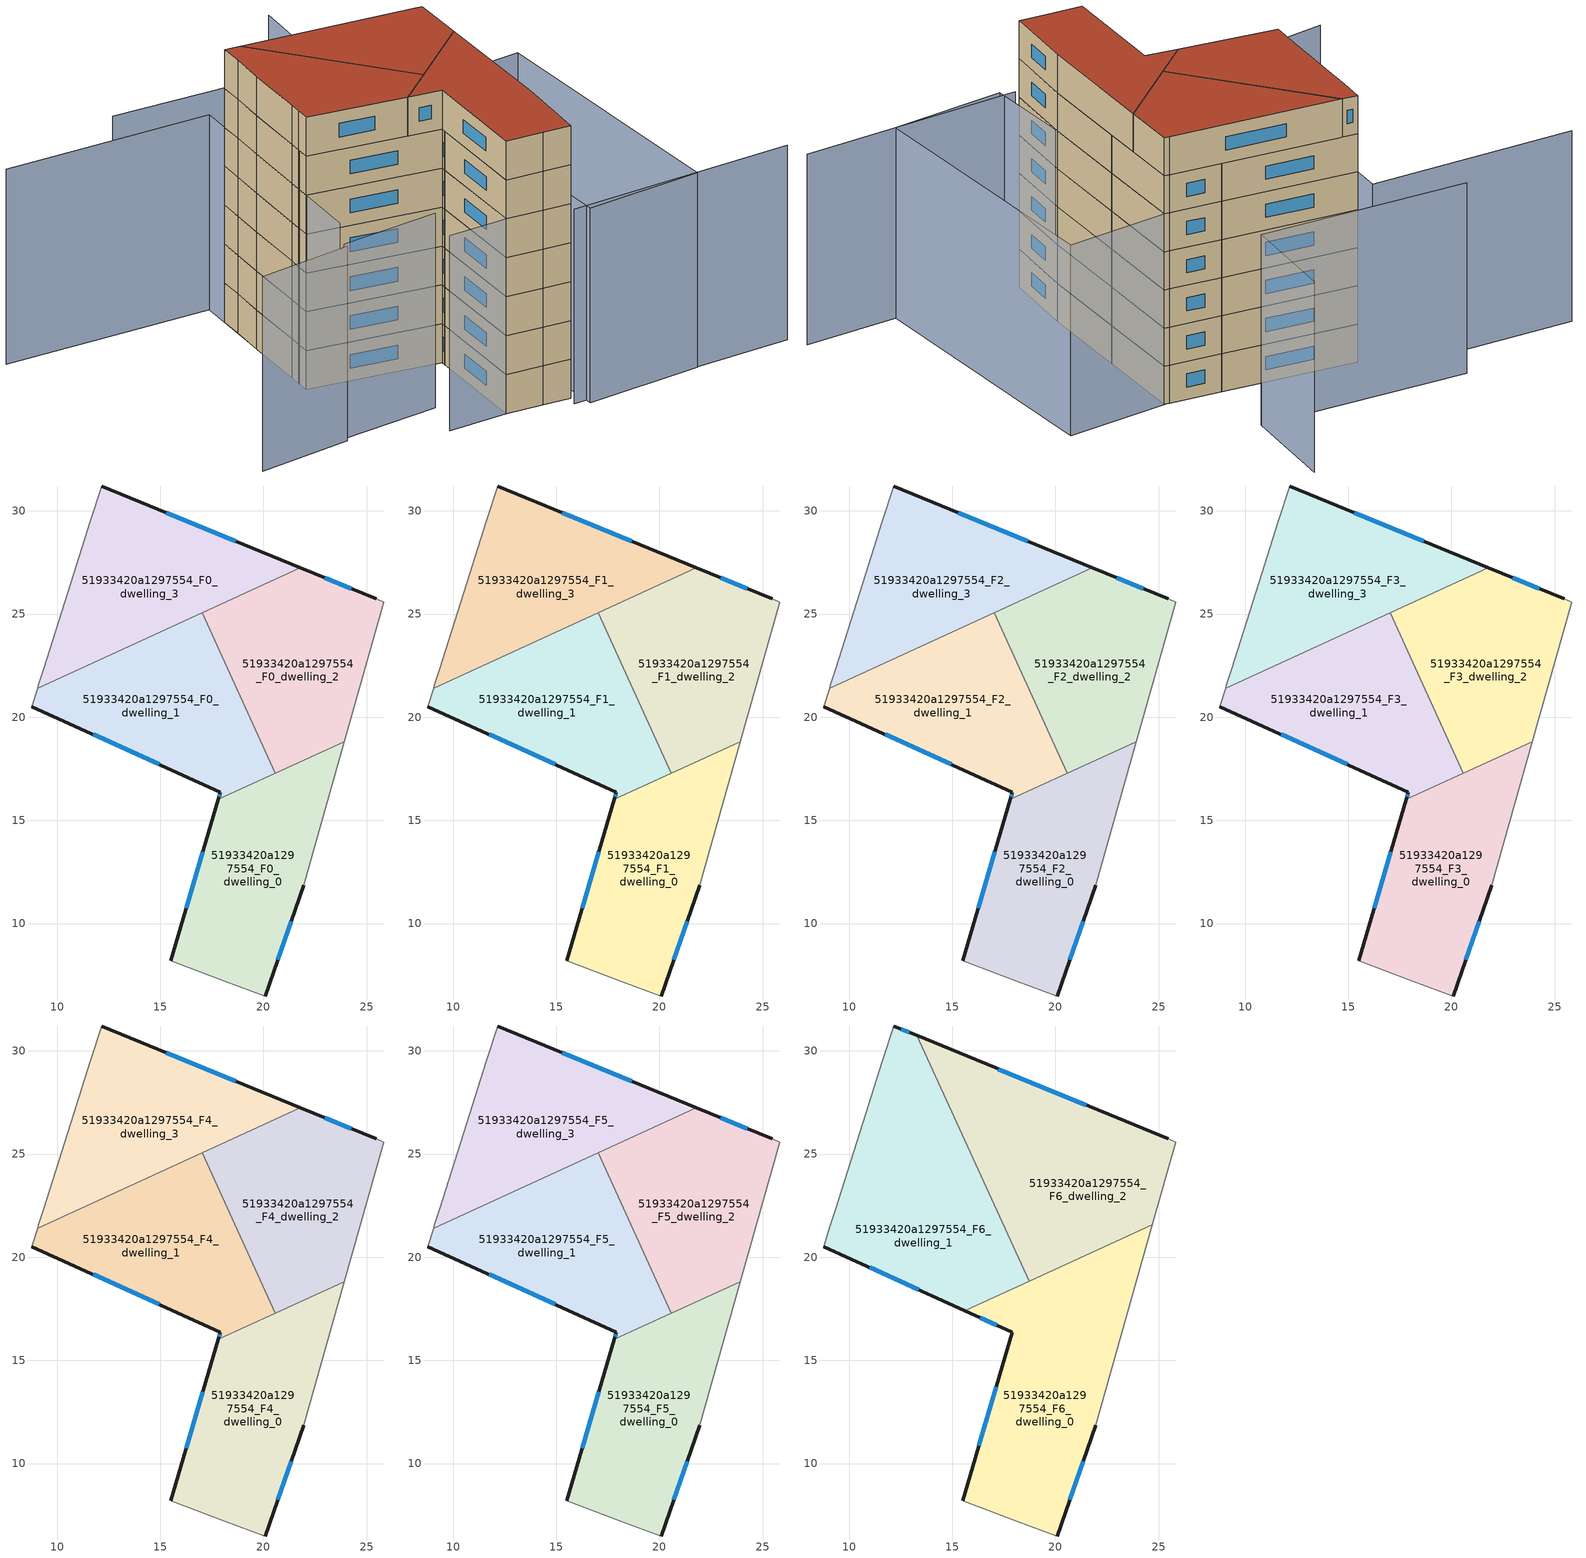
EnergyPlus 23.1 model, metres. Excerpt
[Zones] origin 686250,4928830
51933420a1297554_F0_dwelling_0
 floor ground (EU_floor_Construction): 23.92,18.82 21.95,11.86 20.08,6.49 18.14,7.21 15.51,8.21 17.82,16.03 z0
 wall outside (EU_wall_Construction): 17.82,16.03 15.51,8.21 / 20.08,6.49 21.95,11.86 z0:3
 wall adiabatic (EU_wall_Construction): 15.51,8.21 18.14,7.21 20.08,6.49 / 21.95,11.86 23.92,18.82 z0:3
 wall to 51933420a1297554_F0_dwelling_2 (EU_wall_Construction): 23.92,18.82 20.59,17.29 z0:3
 wall to 51933420a1297554_F0_dwelling_1 (EU_wall_Construction): 20.59,17.29 17.82,16.03 z0:3
 window (EU_Window_Construction): 17.07,13.48 16.26,10.75 / 20.69,8.23 21.34,10.11 z0.98:2.02
51933420a1297554_F0_dwelling_1
 floor ground (EU_floor_Construction): 17.03,25.06 20.59,17.29 17.82,16.03 17.92,16.37 8.77,20.52 9.05,21.41 z0
 wall outside (EU_wall_Construction): 8.77,20.52 17.92,16.37 17.82,16.03 z0:3
 wall adiabatic (EU_wall_Construction): 9.05,21.41 8.77,20.52 z0:3
 wall to 51933420a1297554_F0_dwelling_2 (EU_wall_Construction): 20.59,17.29 17.03,25.06 z0:3
 wall to 51933420a1297554_F0_dwelling_3 (EU_wall_Construction): 17.03,25.06 9.05,21.41 z0:3
 window (EU_Window_Construction): 11.74,19.17 14.94,17.72 / 17.89,16.26 17.85,16.14 z0.98:2.02
51933420a1297554_F0_dwelling_2
 floor ground (EU_floor_Construction): 25.46,25.74 25.84,25.58 23.92,18.82 20.59,17.29 17.03,25.06 21.79,27.25 z0
 wall outside (EU_wall_Construction): 25.46,25.74 21.79,27.25 z0:3
 wall adiabatic (EU_wall_Construction): 23.92,18.82 25.84,25.58 25.46,25.74 z0:3
 wall to 51933420a1297554_F0_dwelling_3 (EU_wall_Construction): 21.79,27.25 17.03,25.06 z0:3
 window (EU_Window_Construction): 24.27,26.23 22.98,26.75 z0.98:2.02
51933420a1297554_F0_dwelling_3
 floor ground (EU_floor_Construction): 21.79,27.25 9.05,21.41 9.1,21.55 9.35,22.35 10.81,26.96 11.62,29.5 12.16,31.21 z0
 wall outside (EU_wall_Construction): 21.79,27.25 12.16,31.21 z0:3
 wall adiabatic (EU_wall_Construction): 12.16,31.21 11.62,29.5 10.81,26.96 9.35,22.35 9.1,21.55 9.05,21.41 z0:3
 window (EU_Window_Construction): 18.66,28.53 15.29,29.92 z0.98:2.02
51933420a1297554_F1_dwelling_0
 floor to 51933420a1297554_F0_dwelling_0 (EU_floor_Construction): 23.92,18.82 21.95,11.86 20.08,6.49 18.14,7.21 15.51,8.21 17.82,16.03 z3
 wall outside (EU_wall_Construction): 17.82,16.03 15.51,8.21 / 20.08,6.49 21.95,11.86 z3:6
 wall adiabatic (EU_wall_Construction): 15.51,8.21 18.14,7.21 20.08,6.49 / 21.95,11.86 23.92,18.82 z3:6
 wall to 51933420a1297554_F1_dwelling_2 (EU_wall_Construction): 23.92,18.82 20.59,17.29 z3:6
 wall to 51933420a1297554_F1_dwelling_1 (EU_wall_Construction): 20.59,17.29 17.82,16.03 z3:6
 window (EU_Window_Construction): 17.07,13.48 16.26,10.75 / 20.69,8.23 21.34,10.11 z3.98:5.02
51933420a1297554_F1_dwelling_1
 floor to 51933420a1297554_F0_dwelling_1 (EU_floor_Construction): 17.03,25.06 20.59,17.29 17.82,16.03 17.92,16.37 8.77,20.52 9.05,21.41 z3
 wall outside (EU_wall_Construction): 8.77,20.52 17.92,16.37 17.82,16.03 z3:6
 wall adiabatic (EU_wall_Construction): 9.05,21.41 8.77,20.52 z3:6
 wall to 51933420a1297554_F1_dwelling_2 (EU_wall_Construction): 20.59,17.29 17.03,25.06 z3:6
 wall to 51933420a1297554_F1_dwelling_3 (EU_wall_Construction): 17.03,25.06 9.05,21.41 z3:6
 window (EU_Window_Construction): 11.74,19.17 14.94,17.72 / 17.89,16.26 17.85,16.14 z3.98:5.02
51933420a1297554_F1_dwelling_2
 floor to 51933420a1297554_F0_dwelling_2 (EU_floor_Construction): 25.46,25.74 25.84,25.58 23.92,18.82 20.59,17.29 17.03,25.06 21.79,27.25 z3
 wall outside (EU_wall_Construction): 25.46,25.74 21.79,27.25 z3:6
 wall adiabatic (EU_wall_Construction): 23.92,18.82 25.84,25.58 25.46,25.74 z3:6
 wall to 51933420a1297554_F1_dwelling_3 (EU_wall_Construction): 21.79,27.25 17.03,25.06 z3:6
 window (EU_Window_Construction): 24.27,26.23 22.98,26.75 z3.98:5.02
51933420a1297554_F1_dwelling_3
 floor to 51933420a1297554_F0_dwelling_3 (EU_floor_Construction): 21.79,27.25 9.05,21.41 9.1,21.55 9.35,22.35 10.81,26.96 11.62,29.5 12.16,31.21 z3
 wall outside (EU_wall_Construction): 21.79,27.25 12.16,31.21 z3:6
 wall adiabatic (EU_wall_Construction): 12.16,31.21 11.62,29.5 10.81,26.96 9.35,22.35 9.1,21.55 9.05,21.41 z3:6
 window (EU_Window_Construction): 18.66,28.53 15.29,29.92 z3.98:5.02
51933420a1297554_F2_dwelling_0
 floor to 51933420a1297554_F1_dwelling_0 (EU_floor_Construction): 23.92,18.82 21.95,11.86 20.08,6.49 18.14,7.21 15.51,8.21 17.82,16.03 z6
 wall outside (EU_wall_Construction): 17.82,16.03 15.51,8.21 / 20.08,6.49 21.95,11.86 z6:9
 wall adiabatic (EU_wall_Construction): 15.51,8.21 18.14,7.21 20.08,6.49 / 21.95,11.86 23.92,18.82 z6:9
 wall to 51933420a1297554_F2_dwelling_2 (EU_wall_Construction): 23.92,18.82 20.59,17.29 z6:9
 wall to 51933420a1297554_F2_dwelling_1 (EU_wall_Construction): 20.59,17.29 17.82,16.03 z6:9
 window (EU_Window_Construction): 17.07,13.48 16.26,10.75 / 20.69,8.23 21.34,10.11 z6.98:8.02
51933420a1297554_F2_dwelling_1
 floor to 51933420a1297554_F1_dwelling_1 (EU_floor_Construction): 17.03,25.06 20.59,17.29 17.82,16.03 17.92,16.37 8.77,20.52 9.05,21.41 z6
 wall outside (EU_wall_Construction): 8.77,20.52 17.92,16.37 17.82,16.03 z6:9
 wall adiabatic (EU_wall_Construction): 9.05,21.41 8.77,20.52 z6:9
 wall to 51933420a1297554_F2_dwelling_2 (EU_wall_Construction): 20.59,17.29 17.03,25.06 z6:9
 wall to 51933420a1297554_F2_dwelling_3 (EU_wall_Construction): 17.03,25.06 9.05,21.41 z6:9
 window (EU_Window_Construction): 11.74,19.17 14.94,17.72 / 17.89,16.26 17.85,16.14 z6.98:8.02
51933420a1297554_F2_dwelling_2
 floor to 51933420a1297554_F1_dwelling_2 (EU_floor_Construction): 25.46,25.74 25.84,25.58 23.92,18.82 20.59,17.29 17.03,25.06 21.79,27.25 z6
 wall outside (EU_wall_Construction): 25.46,25.74 21.79,27.25 z6:9
 wall adiabatic (EU_wall_Construction): 23.92,18.82 25.84,25.58 25.46,25.74 z6:9
 wall to 51933420a1297554_F2_dwelling_3 (EU_wall_Construction): 21.79,27.25 17.03,25.06 z6:9
 window (EU_Window_Construction): 24.27,26.23 22.98,26.75 z6.98:8.02
51933420a1297554_F2_dwelling_3
 floor to 51933420a1297554_F1_dwelling_3 (EU_floor_Construction): 21.79,27.25 9.05,21.41 9.1,21.55 9.35,22.35 10.81,26.96 11.62,29.5 12.16,31.21 z6
 wall outside (EU_wall_Construction): 21.79,27.25 12.16,31.21 z6:9
 wall adiabatic (EU_wall_Construction): 12.16,31.21 11.62,29.5 10.81,26.96 9.35,22.35 9.1,21.55 9.05,21.41 z6:9
 window (EU_Window_Construction): 18.66,28.53 15.29,29.92 z6.98:8.02
51933420a1297554_F3_dwelling_0
 floor to 51933420a1297554_F2_dwelling_0 (EU_floor_Construction): 23.92,18.82 21.95,11.86 20.08,6.49 18.14,7.21 15.51,8.21 17.82,16.03 z9
 wall outside (EU_wall_Construction): 17.82,16.03 15.51,8.21 / 20.08,6.49 21.95,11.86 z9:12
 wall adiabatic (EU_wall_Construction): 15.51,8.21 18.14,7.21 20.08,6.49 / 21.95,11.86 23.92,18.82 z9:12
 wall to 51933420a1297554_F3_dwelling_2 (EU_wall_Construction): 23.92,18.82 20.59,17.29 z9:12
 wall to 51933420a1297554_F3_dwelling_1 (EU_wall_Construction): 20.59,17.29 17.82,16.03 z9:12
 window (EU_Window_Construction): 17.07,13.48 16.26,10.75 / 20.69,8.23 21.34,10.11 z9.98:11.02
51933420a1297554_F3_dwelling_1
 floor to 51933420a1297554_F2_dwelling_1 (EU_floor_Construction): 17.03,25.06 20.59,17.29 17.82,16.03 17.92,16.37 8.77,20.52 9.05,21.41 z9
 wall outside (EU_wall_Construction): 8.77,20.52 17.92,16.37 17.82,16.03 z9:12
 wall adiabatic (EU_wall_Construction): 9.05,21.41 8.77,20.52 z9:12
 wall to 51933420a1297554_F3_dwelling_2 (EU_wall_Construction): 20.59,17.29 17.03,25.06 z9:12
 wall to 51933420a1297554_F3_dwelling_3 (EU_wall_Construction): 17.03,25.06 9.05,21.41 z9:12
 window (EU_Window_Construction): 11.74,19.17 14.94,17.72 / 17.89,16.26 17.85,16.14 z9.98:11.02
51933420a1297554_F3_dwelling_2
 floor to 51933420a1297554_F2_dwelling_2 (EU_floor_Construction): 25.46,25.74 25.84,25.58 23.92,18.82 20.59,17.29 17.03,25.06 21.79,27.25 z9
 wall outside (EU_wall_Construction): 25.46,25.74 21.79,27.25 z9:12
 wall adiabatic (EU_wall_Construction): 23.92,18.82 25.84,25.58 25.46,25.74 z9:12
 wall to 51933420a1297554_F3_dwelling_3 (EU_wall_Construction): 21.79,27.25 17.03,25.06 z9:12
 window (EU_Window_Construction): 24.27,26.23 22.98,26.75 z9.98:11.02
51933420a1297554_F3_dwelling_3
 floor to 51933420a1297554_F2_dwelling_3 (EU_floor_Construction): 21.79,27.25 9.05,21.41 9.1,21.55 9.35,22.35 10.81,26.96 11.62,29.5 12.16,31.21 z9
 wall outside (EU_wall_Construction): 21.79,27.25 12.16,31.21 z9:12
 wall adiabatic (EU_wall_Construction): 12.16,31.21 11.62,29.5 10.81,26.96 9.35,22.35 9.1,21.55 9.05,21.41 z9:12
 window (EU_Window_Construction): 18.66,28.53 15.29,29.92 z9.98:11.02
51933420a1297554_F4_dwelling_0
 floor to 51933420a1297554_F3_dwelling_0 (EU_floor_Construction): 23.92,18.82 21.95,11.86 20.08,6.49 18.14,7.21 15.51,8.21 17.82,16.03 z12
 wall outside (EU_wall_Construction): 17.82,16.03 15.51,8.21 / 20.08,6.49 21.95,11.86 z12:15
 wall adiabatic (EU_wall_Construction): 15.51,8.21 18.14,7.21 20.08,6.49 / 21.95,11.86 23.92,18.82 z12:15
 wall to 51933420a1297554_F4_dwelling_2 (EU_wall_Construction): 23.92,18.82 20.59,17.29 z12:15
 wall to 51933420a1297554_F4_dwelling_1 (EU_wall_Construction): 20.59,17.29 17.82,16.03 z12:15
 window (EU_Window_Construction): 17.07,13.48 16.26,10.75 / 20.69,8.23 21.34,10.11 z12.98:14.02
51933420a1297554_F4_dwelling_1
 floor to 51933420a1297554_F3_dwelling_1 (EU_floor_Construction): 17.03,25.06 20.59,17.29 17.82,16.03 17.92,16.37 8.77,20.52 9.05,21.41 z12
 wall outside (EU_wall_Construction): 8.77,20.52 17.92,16.37 17.82,16.03 z12:15
 wall adiabatic (EU_wall_Construction): 9.05,21.41 8.77,20.52 z12:15
 wall to 51933420a1297554_F4_dwelling_2 (EU_wall_Construction): 20.59,17.29 17.03,25.06 z12:15
 wall to 51933420a1297554_F4_dwelling_3 (EU_wall_Construction): 17.03,25.06 9.05,21.41 z12:15
 window (EU_Window_Construction): 11.74,19.17 14.94,17.72 / 17.89,16.26 17.85,16.14 z12.98:14.02
51933420a1297554_F4_dwelling_2
 floor to 51933420a1297554_F3_dwelling_2 (EU_floor_Construction): 25.46,25.74 25.84,25.58 23.92,18.82 20.59,17.29 17.03,25.06 21.79,27.25 z12
 wall outside (EU_wall_Construction): 25.46,25.74 21.79,27.25 z12:15
 wall adiabatic (EU_wall_Construction): 23.92,18.82 25.84,25.58 25.46,25.74 z12:15
 wall to 51933420a1297554_F4_dwelling_3 (EU_wall_Construction): 21.79,27.25 17.03,25.06 z12:15
 window (EU_Window_Construction): 24.27,26.23 22.98,26.75 z12.98:14.02
51933420a1297554_F4_dwelling_3
 floor to 51933420a1297554_F3_dwelling_3 (EU_floor_Construction): 21.79,27.25 9.05,21.41 9.1,21.55 9.35,22.35 10.81,26.96 11.62,29.5 12.16,31.21 z12
 wall outside (EU_wall_Construction): 21.79,27.25 12.16,31.21 z12:15
 wall adiabatic (EU_wall_Construction): 12.16,31.21 11.62,29.5 10.81,26.96 9.35,22.35 9.1,21.55 9.05,21.41 z12:15
 window (EU_Window_Construction): 18.66,28.53 15.29,29.92 z12.98:14.02
51933420a1297554_F5_dwelling_0
 floor to 51933420a1297554_F4_dwelling_0 (EU_floor_Construction): 23.92,18.82 21.95,11.86 20.08,6.49 18.14,7.21 15.51,8.21 17.82,16.03 z15
 wall outside (EU_wall_Construction): 17.82,16.03 15.51,8.21 / 20.08,6.49 21.95,11.86 z15:18
 wall adiabatic (EU_wall_Construction): 15.51,8.21 18.14,7.21 20.08,6.49 / 21.95,11.86 23.92,18.82 z15:18
 wall to 51933420a1297554_F5_dwelling_2 (EU_wall_Construction): 23.92,18.82 20.59,17.29 z15:18
 wall to 51933420a1297554_F5_dwelling_1 (EU_wall_Construction): 20.59,17.29 17.82,16.03 z15:18
 window (EU_Window_Construction): 17.07,13.48 16.26,10.75 / 20.69,8.23 21.34,10.11 z15.98:17.02
51933420a1297554_F5_dwelling_1
 floor to 51933420a1297554_F4_dwelling_1 (EU_floor_Construction): 17.03,25.06 20.59,17.29 17.82,16.03 17.92,16.37 8.77,20.52 9.05,21.41 z15
 wall outside (EU_wall_Construction): 8.77,20.52 17.92,16.37 17.82,16.03 z15:18
 wall adiabatic (EU_wall_Construction): 9.05,21.41 8.77,20.52 z15:18
 wall to 51933420a1297554_F5_dwelling_2 (EU_wall_Construction): 20.59,17.29 17.03,25.06 z15:18
 wall to 51933420a1297554_F5_dwelling_3 (EU_wall_Construction): 17.03,25.06 9.05,21.41 z15:18
 window (EU_Window_Construction): 11.74,19.17 14.94,17.72 / 17.89,16.26 17.85,16.14 z15.98:17.02
51933420a1297554_F5_dwelling_2
 floor to 51933420a1297554_F4_dwelling_2 (EU_floor_Construction): 25.46,25.74 25.84,25.58 23.92,18.82 20.59,17.29 17.03,25.06 21.79,27.25 z15
 wall outside (EU_wall_Construction): 25.46,25.74 21.79,27.25 z15:18
 wall adiabatic (EU_wall_Construction): 23.92,18.82 25.84,25.58 25.46,25.74 z15:18
 wall to 51933420a1297554_F5_dwelling_3 (EU_wall_Construction): 21.79,27.25 17.03,25.06 z15:18
 window (EU_Window_Construction): 24.27,26.23 22.98,26.75 z15.98:17.02
51933420a1297554_F5_dwelling_3
 floor to 51933420a1297554_F4_dwelling_3 (EU_floor_Construction): 21.79,27.25 9.05,21.41 9.1,21.55 9.35,22.35 10.81,26.96 11.62,29.5 12.16,31.21 z15
 wall outside (EU_wall_Construction): 21.79,27.25 12.16,31.21 z15:18
 wall adiabatic (EU_wall_Construction): 12.16,31.21 11.62,29.5 10.81,26.96 9.35,22.35 9.1,21.55 9.05,21.41 z15:18
 window (EU_Window_Construction): 18.66,28.53 15.29,29.92 z15.98:17.02
 ceiling adiabatic (EU_roof_Construction): 21.79,27.25 13.27,30.75 16.08,24.63 z18
51933420a1297554_F6_dwelling_0
 floor to 51933420a1297554_F5_dwelling_0 (EU_floor_Construction): 23.92,18.82 21.95,11.86 20.08,6.49 18.14,7.21 15.51,8.21 17.82,16.03 z18
 floor to 51933420a1297554_F5_dwelling_2 (EU_floor_Construction): 24.71,21.58 23.92,18.82 20.59,17.29 19.68,19.28 z18
 floor to 51933420a1297554_F5_dwelling_1 (EU_floor_Construction): 19.68,19.28 20.59,17.29 17.82,16.03 17.92,16.37 15.61,17.41 z18
 wall outside (EU_wall_Construction): 20.08,6.49 21.95,11.86 / 15.61,17.41 17.92,16.37 15.51,8.21 z18:21
 wall adiabatic (EU_wall_Construction): 15.51,8.21 18.14,7.21 20.08,6.49 / 21.95,11.86 24.71,21.58 z18:21
 wall to 51933420a1297554_F6_dwelling_2 (EU_wall_Construction): 24.71,21.58 18.73,18.84 z18:21
 wall to 51933420a1297554_F6_dwelling_1 (EU_wall_Construction): 18.73,18.84 15.61,17.41 z18:21
 window (EU_Window_Construction): 20.69,8.23 21.34,10.11 / 17.14,13.71 16.29,10.86 / 16.36,17.07 17.17,16.71 z18.98:20.02
 roof outside (EU_roof_Construction): 20.08,6.49 21.95,11.86 24.71,21.58 15.61,17.41 17.92,16.37 15.51,8.21 18.14,7.21 z21
51933420a1297554_F6_dwelling_1
 floor to 51933420a1297554_F5_dwelling_1 (EU_floor_Construction): 16.08,24.63 18.73,18.84 15.61,17.41 8.77,20.52 9.05,21.41 z18
 floor to 51933420a1297554_F5_dwelling_3 (EU_floor_Construction): 13.27,30.75 16.08,24.63 9.05,21.41 9.1,21.55 9.35,22.35 10.81,26.96 11.62,29.5 12.16,31.21 z18
 wall outside (EU_wall_Construction): 13.27,30.75 12.16,31.21 / 8.77,20.52 15.61,17.41 z18:21
 wall adiabatic (EU_wall_Construction): 12.16,31.21 11.62,29.5 10.81,26.96 9.35,22.35 9.1,21.55 8.77,20.52 z18:21
 wall to 51933420a1297554_F6_dwelling_2 (EU_wall_Construction): 18.73,18.84 13.27,30.75 z18:21
 window (EU_Window_Construction): 12.91,30.9 12.52,31.06 / 10.99,19.51 13.39,18.42 z18.98:20.02
 roof outside (EU_roof_Construction): 18.73,18.84 13.27,30.75 12.16,31.21 11.62,29.5 10.81,26.96 9.35,22.35 9.1,21.55 8.77,20.52 15.61,17.41 z21
51933420a1297554_F6_dwelling_2
 floor to 51933420a1297554_F5_dwelling_2 (EU_floor_Construction): 25.46,25.74 25.84,25.58 24.71,21.58 19.68,19.28 17.03,25.06 21.79,27.25 z18
 floor adiabatic (EU_floor_Construction): 21.79,27.25 16.08,24.63 13.27,30.75 z18
 floor to 51933420a1297554_F5_dwelling_1 (EU_floor_Construction): 17.03,25.06 19.68,19.28 18.73,18.84 16.08,24.63 z18
 wall outside (EU_wall_Construction): 25.46,25.74 13.27,30.75 z18:21
 wall adiabatic (EU_wall_Construction): 24.71,21.58 25.84,25.58 25.46,25.74 z18:21
 window (EU_Window_Construction): 21.5,27.37 17.23,29.12 z18.98:20.02
 roof outside (EU_roof_Construction): 24.71,21.58 25.84,25.58 25.46,25.74 13.27,30.75 18.73,18.84 z21
shading: 19.71,5.78 36.25,1.41 / 11.09,9.38 20.03,7.01 / 5.34,13.83 12.82,12.29 / -1.85,14.68 5.27,13.47 / -2.37,38 12.79,33.19 / 12.79,33.19 7.38,16.12 / 26.07,39.97 23.54,32.61 / 23.54,32.61 8.21,37.88 / 33.61,23.92 29.21,3.22 / 29.21,3.22 20.51,5.07 / 20.51,5.07 24.91,25.77 / 24.91,25.77 33.61,23.92 z0:15
[Building]
EU S2 Campaign: North Axis=0; Terrain=City; Solar Distribution=FullExterior
[Site:Location]
Bologna: Latitude=44.5; Longitude=11.25; Time Zone=1; Elevation=37
[SizingPeriod:WeatherFileDays]
AnnualSizingPeriod: Begin Month=1; Begin Day of Month=1; End Month=12; End Day of Month=31; Day of Week for Start Day=Monday; Use Weather File Daylight Saving Period=No; Use Weather File Rain and Snow Indicators=No
[MATERIAL]
EU_InternalMass_Material: Roughness=MediumRough; Thickness=0.1; Conductivity=1; Density=1800; Specific Heat=900; Thermal Absorptance=0.9; Solar Absorptance=0.7; Visible Absorptance=0.7
[MATERIAL:NOMASS] Roughness=MediumRough; Thermal Absorptance=0.9; Solar Absorptance=0.7; Visible Absorptance=0.7
Name | Thermal Resistance
EU_wall_NoMass | 0.905828
EU_roof_NoMass | 0.37593
EU_floor_NoMass | 0.67114
[WINDOWMATERIAL:SIMPLEGLAZINGSYSTEM]
EU_Window_SimpleGlazing: UFactor=4.52486; Solar Heat Gain Coefficient=0.85; Visible Transmittance=0.85
[CONSTRUCTION]
EU_wall_Construction: EU_wall_NoMass
EU_roof_Construction: EU_roof_NoMass
EU_floor_Construction: EU_floor_NoMass
EU_Window_Construction: EU_Window_SimpleGlazing
EU_InternalMass_Construction: EU_InternalMass_Material
[ZONE] Type=1; Multiplier=1; Ceiling Height=autocalculate; Floor Area=autocalculate; Part of Total Floor Area=Yes
Name | Volume
51933420a1297554_F0_dwelling_0; 51933420a1297554_F1_dwelling_0; 51933420a1297554_F2_dwelling_0; 51933420a1297554_F3_dwelling_0; 51933420a1297554_F4_dwelling_0; 51933420a1297554_F5_dwelling_0 | 160.079
51933420a1297554_F6_dwelling_0 | 213.443
51933420a1297554_F0_dwelling_1; 51933420a1297554_F1_dwelling_1; 51933420a1297554_F2_dwelling_1; 51933420a1297554_F3_dwelling_1; 51933420a1297554_F4_dwelling_1; 51933420a1297554_F5_dwelling_1 | 160.098
51933420a1297554_F6_dwelling_1 | 213.445
51933420a1297554_F0_dwelling_2; 51933420a1297554_F1_dwelling_2; 51933420a1297554_F2_dwelling_2; 51933420a1297554_F3_dwelling_2; 51933420a1297554_F4_dwelling_2; 51933420a1297554_F5_dwelling_2 | 160.072
51933420a1297554_F6_dwelling_2 | 213.431
51933420a1297554_F0_dwelling_3; 51933420a1297554_F1_dwelling_3; 51933420a1297554_F2_dwelling_3; 51933420a1297554_F3_dwelling_3; 51933420a1297554_F4_dwelling_3; 51933420a1297554_F5_dwelling_3 | 160.074
[INTERNALMASS] Construction=EU_InternalMass_Construction
Name | Zone or ZoneList | Surface Area
51933420a1297554_F0_dwelling_0_EU_InternalMass | 51933420a1297554_F0_dwelling_0 | 53.3598
51933420a1297554_F0_dwelling_1_EU_InternalMass | 51933420a1297554_F0_dwelling_1 | 53.3678
51933420a1297554_F0_dwelling_2_EU_InternalMass | 51933420a1297554_F0_dwelling_2 | 53.3591
51933420a1297554_F0_dwelling_3_EU_InternalMass | 51933420a1297554_F0_dwelling_3 | 53.3583
51933420a1297554_F1_dwelling_0_EU_InternalMass | 51933420a1297554_F1_dwelling_0 | 53.3598
51933420a1297554_F1_dwelling_1_EU_InternalMass | 51933420a1297554_F1_dwelling_1 | 53.3678
51933420a1297554_F1_dwelling_2_EU_InternalMass | 51933420a1297554_F1_dwelling_2 | 53.3591
51933420a1297554_F1_dwelling_3_EU_InternalMass | 51933420a1297554_F1_dwelling_3 | 53.3583
51933420a1297554_F2_dwelling_0_EU_InternalMass | 51933420a1297554_F2_dwelling_0 | 53.3598
51933420a1297554_F2_dwelling_1_EU_InternalMass | 51933420a1297554_F2_dwelling_1 | 53.3678
51933420a1297554_F2_dwelling_2_EU_InternalMass | 51933420a1297554_F2_dwelling_2 | 53.3591
51933420a1297554_F2_dwelling_3_EU_InternalMass | 51933420a1297554_F2_dwelling_3 | 53.3583
51933420a1297554_F3_dwelling_0_EU_InternalMass | 51933420a1297554_F3_dwelling_0 | 53.3598
51933420a1297554_F3_dwelling_1_EU_InternalMass | 51933420a1297554_F3_dwelling_1 | 53.3678
51933420a1297554_F3_dwelling_2_EU_InternalMass | 51933420a1297554_F3_dwelling_2 | 53.3591
51933420a1297554_F3_dwelling_3_EU_InternalMass | 51933420a1297554_F3_dwelling_3 | 53.3583
51933420a1297554_F4_dwelling_0_EU_InternalMass | 51933420a1297554_F4_dwelling_0 | 53.3598
51933420a1297554_F4_dwelling_1_EU_InternalMass | 51933420a1297554_F4_dwelling_1 | 53.3678
51933420a1297554_F4_dwelling_2_EU_InternalMass | 51933420a1297554_F4_dwelling_2 | 53.3591
51933420a1297554_F4_dwelling_3_EU_InternalMass | 51933420a1297554_F4_dwelling_3 | 53.3583
51933420a1297554_F5_dwelling_0_EU_InternalMass | 51933420a1297554_F5_dwelling_0 | 53.3598
51933420a1297554_F5_dwelling_1_EU_InternalMass | 51933420a1297554_F5_dwelling_1 | 53.3678
51933420a1297554_F5_dwelling_2_EU_InternalMass | 51933420a1297554_F5_dwelling_2 | 53.3591
51933420a1297554_F5_dwelling_3_EU_InternalMass | 51933420a1297554_F5_dwelling_3 | 53.3583
51933420a1297554_F6_dwelling_0_EU_InternalMass | 51933420a1297554_F6_dwelling_0 | 71.1479
51933420a1297554_F6_dwelling_1_EU_InternalMass | 51933420a1297554_F6_dwelling_1 | 71.147
51933420a1297554_F6_dwelling_2_EU_InternalMass | 51933420a1297554_F6_dwelling_2 | 71.1444
[OTHEREQUIPMENT] Fuel Type=Electricity; Design Level Calculation Method=Watts/Area; Power per Zone Floor Area=1; Fraction Latent=0; Fraction Radiant=0; Fraction Lost=0; Carbon Dioxide Generation Rate=0; EndUse Subcategory=EU_Step8_InternalGains
Name | Zone or ZoneList or Space or SpaceList | Schedule
EU_Step8_InternalGain_51933420a1297554_F0_dwelling_0_f000 | 51933420a1297554_F0_dwelling_0 | EU_Step8_GainSchedule_51933420a1297554_F0_dwelling_0_f000
EU_Step8_InternalGain_51933420a1297554_F0_dwelling_1_f000 | 51933420a1297554_F0_dwelling_1 | EU_Step8_GainSchedule_51933420a1297554_F0_dwelling_1_f000
EU_Step8_InternalGain_51933420a1297554_F0_dwelling_2_f000 | 51933420a1297554_F0_dwelling_2 | EU_Step8_GainSchedule_51933420a1297554_F0_dwelling_2_f000
EU_Step8_InternalGain_51933420a1297554_F0_dwelling_3_f000 | 51933420a1297554_F0_dwelling_3 | EU_Step8_GainSchedule_51933420a1297554_F0_dwelling_3_f000
EU_Step8_InternalGain_51933420a1297554_F1_dwelling_0_f000 | 51933420a1297554_F1_dwelling_0 | EU_Step8_GainSchedule_51933420a1297554_F1_dwelling_0_f000
EU_Step8_InternalGain_51933420a1297554_F1_dwelling_1_f000 | 51933420a1297554_F1_dwelling_1 | EU_Step8_GainSchedule_51933420a1297554_F1_dwelling_1_f000
EU_Step8_InternalGain_51933420a1297554_F1_dwelling_2_f000 | 51933420a1297554_F1_dwelling_2 | EU_Step8_GainSchedule_51933420a1297554_F1_dwelling_2_f000
EU_Step8_InternalGain_51933420a1297554_F1_dwelling_3_f000 | 51933420a1297554_F1_dwelling_3 | EU_Step8_GainSchedule_51933420a1297554_F1_dwelling_3_f000
EU_Step8_InternalGain_51933420a1297554_F2_dwelling_0_f000 | 51933420a1297554_F2_dwelling_0 | EU_Step8_GainSchedule_51933420a1297554_F2_dwelling_0_f000
EU_Step8_InternalGain_51933420a1297554_F2_dwelling_1_f000 | 51933420a1297554_F2_dwelling_1 | EU_Step8_GainSchedule_51933420a1297554_F2_dwelling_1_f000
EU_Step8_InternalGain_51933420a1297554_F2_dwelling_2_f000 | 51933420a1297554_F2_dwelling_2 | EU_Step8_GainSchedule_51933420a1297554_F2_dwelling_2_f000
EU_Step8_InternalGain_51933420a1297554_F2_dwelling_3_f000 | 51933420a1297554_F2_dwelling_3 | EU_Step8_GainSchedule_51933420a1297554_F2_dwelling_3_f000
EU_Step8_InternalGain_51933420a1297554_F3_dwelling_0_f000 | 51933420a1297554_F3_dwelling_0 | EU_Step8_GainSchedule_51933420a1297554_F3_dwelling_0_f000
EU_Step8_InternalGain_51933420a1297554_F3_dwelling_1_f000 | 51933420a1297554_F3_dwelling_1 | EU_Step8_GainSchedule_51933420a1297554_F3_dwelling_1_f000
EU_Step8_InternalGain_51933420a1297554_F3_dwelling_2_f000 | 51933420a1297554_F3_dwelling_2 | EU_Step8_GainSchedule_51933420a1297554_F3_dwelling_2_f000
EU_Step8_InternalGain_51933420a1297554_F3_dwelling_3_f000 | 51933420a1297554_F3_dwelling_3 | EU_Step8_GainSchedule_51933420a1297554_F3_dwelling_3_f000
EU_Step8_InternalGain_51933420a1297554_F4_dwelling_0_f000 | 51933420a1297554_F4_dwelling_0 | EU_Step8_GainSchedule_51933420a1297554_F4_dwelling_0_f000
EU_Step8_InternalGain_51933420a1297554_F4_dwelling_1_f000 | 51933420a1297554_F4_dwelling_1 | EU_Step8_GainSchedule_51933420a1297554_F4_dwelling_1_f000
EU_Step8_InternalGain_51933420a1297554_F4_dwelling_2_f000 | 51933420a1297554_F4_dwelling_2 | EU_Step8_GainSchedule_51933420a1297554_F4_dwelling_2_f000
EU_Step8_InternalGain_51933420a1297554_F4_dwelling_3_f000 | 51933420a1297554_F4_dwelling_3 | EU_Step8_GainSchedule_51933420a1297554_F4_dwelling_3_f000
EU_Step8_InternalGain_51933420a1297554_F5_dwelling_0_f000 | 51933420a1297554_F5_dwelling_0 | EU_Step8_GainSchedule_51933420a1297554_F5_dwelling_0_f000
EU_Step8_InternalGain_51933420a1297554_F5_dwelling_1_f000 | 51933420a1297554_F5_dwelling_1 | EU_Step8_GainSchedule_51933420a1297554_F5_dwelling_1_f000
EU_Step8_InternalGain_51933420a1297554_F5_dwelling_2_f000 | 51933420a1297554_F5_dwelling_2 | EU_Step8_GainSchedule_51933420a1297554_F5_dwelling_2_f000
EU_Step8_InternalGain_51933420a1297554_F5_dwelling_3_f000 | 51933420a1297554_F5_dwelling_3 | EU_Step8_GainSchedule_51933420a1297554_F5_dwelling_3_f000
EU_Step8_InternalGain_51933420a1297554_F6_dwelling_0_f000 | 51933420a1297554_F6_dwelling_0 | EU_Step8_GainSchedule_51933420a1297554_F6_dwelling_0_f000
EU_Step8_InternalGain_51933420a1297554_F6_dwelling_1_f000 | 51933420a1297554_F6_dwelling_1 | EU_Step8_GainSchedule_51933420a1297554_F6_dwelling_1_f000
EU_Step8_InternalGain_51933420a1297554_F6_dwelling_2_f000 | 51933420a1297554_F6_dwelling_2 | EU_Step8_GainSchedule_51933420a1297554_F6_dwelling_2_f000
[ZONEVENTILATION:DESIGNFLOWRATE] Schedule=EU_AlwaysOn; Design Flow Rate Calculation Method=AirChanges/Hour; Air Changes per Hour=0.73129; Ventilation Type=Natural; Fan Pressure Rise=0; Fan Total Efficiency=1; Constant Term Coefficient=1; Temperature Term Coefficient=0; Velocity Term Coefficient=0; Velocity Squared Term Coefficient=0; Minimum Indoor Temperature=-100; Maximum Indoor Temperature=100; Delta Temperature=-100; Minimum Outdoor Temperature=-100; Maximum Outdoor Temperature=100; Maximum Wind Speed=40
Name | Zone or ZoneList or Space or SpaceList
EU_ConstantAir_51933420a1297554_F0_dwelling_0 | 51933420a1297554_F0_dwelling_0
EU_ConstantAir_51933420a1297554_F0_dwelling_1 | 51933420a1297554_F0_dwelling_1
EU_ConstantAir_51933420a1297554_F0_dwelling_2 | 51933420a1297554_F0_dwelling_2
EU_ConstantAir_51933420a1297554_F0_dwelling_3 | 51933420a1297554_F0_dwelling_3
EU_ConstantAir_51933420a1297554_F1_dwelling_0 | 51933420a1297554_F1_dwelling_0
EU_ConstantAir_51933420a1297554_F1_dwelling_1 | 51933420a1297554_F1_dwelling_1
EU_ConstantAir_51933420a1297554_F1_dwelling_2 | 51933420a1297554_F1_dwelling_2
EU_ConstantAir_51933420a1297554_F1_dwelling_3 | 51933420a1297554_F1_dwelling_3
EU_ConstantAir_51933420a1297554_F2_dwelling_0 | 51933420a1297554_F2_dwelling_0
EU_ConstantAir_51933420a1297554_F2_dwelling_1 | 51933420a1297554_F2_dwelling_1
EU_ConstantAir_51933420a1297554_F2_dwelling_2 | 51933420a1297554_F2_dwelling_2
EU_ConstantAir_51933420a1297554_F2_dwelling_3 | 51933420a1297554_F2_dwelling_3
EU_ConstantAir_51933420a1297554_F3_dwelling_0 | 51933420a1297554_F3_dwelling_0
EU_ConstantAir_51933420a1297554_F3_dwelling_1 | 51933420a1297554_F3_dwelling_1
EU_ConstantAir_51933420a1297554_F3_dwelling_2 | 51933420a1297554_F3_dwelling_2
EU_ConstantAir_51933420a1297554_F3_dwelling_3 | 51933420a1297554_F3_dwelling_3
EU_ConstantAir_51933420a1297554_F4_dwelling_0 | 51933420a1297554_F4_dwelling_0
EU_ConstantAir_51933420a1297554_F4_dwelling_1 | 51933420a1297554_F4_dwelling_1
EU_ConstantAir_51933420a1297554_F4_dwelling_2 | 51933420a1297554_F4_dwelling_2
EU_ConstantAir_51933420a1297554_F4_dwelling_3 | 51933420a1297554_F4_dwelling_3
EU_ConstantAir_51933420a1297554_F5_dwelling_0 | 51933420a1297554_F5_dwelling_0
EU_ConstantAir_51933420a1297554_F5_dwelling_1 | 51933420a1297554_F5_dwelling_1
EU_ConstantAir_51933420a1297554_F5_dwelling_2 | 51933420a1297554_F5_dwelling_2
EU_ConstantAir_51933420a1297554_F5_dwelling_3 | 51933420a1297554_F5_dwelling_3
EU_ConstantAir_51933420a1297554_F6_dwelling_0 | 51933420a1297554_F6_dwelling_0
EU_ConstantAir_51933420a1297554_F6_dwelling_1 | 51933420a1297554_F6_dwelling_1
EU_ConstantAir_51933420a1297554_F6_dwelling_2 | 51933420a1297554_F6_dwelling_2
[HVACTEMPLATE:THERMOSTAT] Constant Heating Setpoint=20; Constant Cooling Setpoint=50
EU_HeatOnly_51933420a1297554_F0_dwelling_0; EU_HeatOnly_51933420a1297554_F0_dwelling_1; EU_HeatOnly_51933420a1297554_F0_dwelling_2; EU_HeatOnly_51933420a1297554_F0_dwelling_3; EU_HeatOnly_51933420a1297554_F1_dwelling_0; EU_HeatOnly_51933420a1297554_F1_dwelling_1; EU_HeatOnly_51933420a1297554_F1_dwelling_2; EU_HeatOnly_51933420a1297554_F1_dwelling_3; EU_HeatOnly_51933420a1297554_F2_dwelling_0; EU_HeatOnly_51933420a1297554_F2_dwelling_1; EU_HeatOnly_51933420a1297554_F2_dwelling_2; EU_HeatOnly_51933420a1297554_F2_dwelling_3; EU_HeatOnly_51933420a1297554_F3_dwelling_0; EU_HeatOnly_51933420a1297554_F3_dwelling_1; EU_HeatOnly_51933420a1297554_F3_dwelling_2; EU_HeatOnly_51933420a1297554_F3_dwelling_3; EU_HeatOnly_51933420a1297554_F4_dwelling_0; EU_HeatOnly_51933420a1297554_F4_dwelling_1; EU_HeatOnly_51933420a1297554_F4_dwelling_2; EU_HeatOnly_51933420a1297554_F4_dwelling_3; EU_HeatOnly_51933420a1297554_F5_dwelling_0; EU_HeatOnly_51933420a1297554_F5_dwelling_1; EU_HeatOnly_51933420a1297554_F5_dwelling_2; EU_HeatOnly_51933420a1297554_F5_dwelling_3; EU_HeatOnly_51933420a1297554_F6_dwelling_0; EU_HeatOnly_51933420a1297554_F6_dwelling_1; EU_HeatOnly_51933420a1297554_F6_dwelling_2
[HVACTEMPLATE:ZONE:IDEALLOADSAIRSYSTEM] System Availability Schedule=EU_AlwaysOn; Maximum Heating Supply Air Temperature=50; Minimum Cooling Supply Air Temperature=13; Maximum Heating Supply Air Humidity Ratio=0.0156; Minimum Cooling Supply Air Humidity Ratio=0.0077; Heating Limit=NoLimit; Cooling Limit=NoLimit; Heating Availability Schedule=EU_AlwaysOn; Cooling Availability Schedule=EU_CoolingOff; Dehumidification Control Type=ConstantSensibleHeatRatio; Cooling Sensible Heat Ratio=0.7; Dehumidification Setpoint=60; Humidification Control Type=None; Humidification Setpoint=30; Outdoor Air Method=None; Outdoor Air Flow Rate per Person=0.00944; Outdoor Air Flow Rate per Zone Floor Area=0; Outdoor Air Flow Rate per Zone=0; Demand Controlled Ventilation Type=None; Outdoor Air Economizer Type=NoEconomizer; Heat Recovery Type=None; Sensible Heat Recovery Effectiveness=0.7; Latent Heat Recovery Effectiveness=0.65
Name | Template Thermostat
51933420a1297554_F0_dwelling_0 | EU_HeatOnly_51933420a1297554_F0_dwelling_0
51933420a1297554_F0_dwelling_1 | EU_HeatOnly_51933420a1297554_F0_dwelling_1
51933420a1297554_F0_dwelling_2 | EU_HeatOnly_51933420a1297554_F0_dwelling_2
51933420a1297554_F0_dwelling_3 | EU_HeatOnly_51933420a1297554_F0_dwelling_3
51933420a1297554_F1_dwelling_0 | EU_HeatOnly_51933420a1297554_F1_dwelling_0
51933420a1297554_F1_dwelling_1 | EU_HeatOnly_51933420a1297554_F1_dwelling_1
51933420a1297554_F1_dwelling_2 | EU_HeatOnly_51933420a1297554_F1_dwelling_2
51933420a1297554_F1_dwelling_3 | EU_HeatOnly_51933420a1297554_F1_dwelling_3
51933420a1297554_F2_dwelling_0 | EU_HeatOnly_51933420a1297554_F2_dwelling_0
51933420a1297554_F2_dwelling_1 | EU_HeatOnly_51933420a1297554_F2_dwelling_1
51933420a1297554_F2_dwelling_2 | EU_HeatOnly_51933420a1297554_F2_dwelling_2
51933420a1297554_F2_dwelling_3 | EU_HeatOnly_51933420a1297554_F2_dwelling_3
51933420a1297554_F3_dwelling_0 | EU_HeatOnly_51933420a1297554_F3_dwelling_0
51933420a1297554_F3_dwelling_1 | EU_HeatOnly_51933420a1297554_F3_dwelling_1
51933420a1297554_F3_dwelling_2 | EU_HeatOnly_51933420a1297554_F3_dwelling_2
51933420a1297554_F3_dwelling_3 | EU_HeatOnly_51933420a1297554_F3_dwelling_3
51933420a1297554_F4_dwelling_0 | EU_HeatOnly_51933420a1297554_F4_dwelling_0
51933420a1297554_F4_dwelling_1 | EU_HeatOnly_51933420a1297554_F4_dwelling_1
51933420a1297554_F4_dwelling_2 | EU_HeatOnly_51933420a1297554_F4_dwelling_2
51933420a1297554_F4_dwelling_3 | EU_HeatOnly_51933420a1297554_F4_dwelling_3
51933420a1297554_F5_dwelling_0 | EU_HeatOnly_51933420a1297554_F5_dwelling_0
51933420a1297554_F5_dwelling_1 | EU_HeatOnly_51933420a1297554_F5_dwelling_1
51933420a1297554_F5_dwelling_2 | EU_HeatOnly_51933420a1297554_F5_dwelling_2
51933420a1297554_F5_dwelling_3 | EU_HeatOnly_51933420a1297554_F5_dwelling_3
51933420a1297554_F6_dwelling_0 | EU_HeatOnly_51933420a1297554_F6_dwelling_0
51933420a1297554_F6_dwelling_1 | EU_HeatOnly_51933420a1297554_F6_dwelling_1
51933420a1297554_F6_dwelling_2 | EU_HeatOnly_51933420a1297554_F6_dwelling_2
[SIZING:ZONE] Zone Cooling Design Supply Air Temperature Input Method=SupplyAirTemperature; Zone Cooling Design Supply Air Temperature=13; Zone Heating Design Supply Air Temperature Input Method=SupplyAirTemperature; Zone Heating Design Supply Air Temperature=50; Zone Cooling Design Supply Air Humidity Ratio=0.008; Zone Heating Design Supply Air Humidity Ratio=0.008; Cooling Design Air Flow Method=DesignDay; Cooling Design Air Flow Rate=0; Cooling Minimum Air Flow per Zone Floor Area=0.000762; Cooling Minimum Air Flow=0; Cooling Minimum Air Flow Fraction=0.2; Heating Design Air Flow Method=DesignDay; Heating Design Air Flow Rate=0; Heating Maximum Air Flow per Zone Floor Area=0.002032; Heating Maximum Air Flow=0.141576; Heating Maximum Air Flow Fraction=0.3; Account for Dedicated Outdoor Air System=No; Dedicated Outdoor Air System Control Strategy=NeutralSupplyAir; Dedicated Outdoor Air Low Setpoint Temperature for Design=autosize; Dedicated Outdoor Air High Setpoint Temperature for Design=autosize; Zone Load Sizing Method=Sensible Load Only No Latent Load; Zone Latent Cooling Design Supply Air Humidity Ratio Input Method=HumidityRatioDifference; Zone Cooling Design Supply Air Humidity Ratio Difference=0.005; Zone Latent Heating Design Supply Air Humidity Ratio Input Method=HumidityRatioDifference; Zone Humidification Design Supply Air Humidity Ratio Difference=0.005
51933420a1297554_F0_dwelling_0; 51933420a1297554_F0_dwelling_1; 51933420a1297554_F0_dwelling_2; 51933420a1297554_F0_dwelling_3; 51933420a1297554_F1_dwelling_0; 51933420a1297554_F1_dwelling_1; 51933420a1297554_F1_dwelling_2; 51933420a1297554_F1_dwelling_3; 51933420a1297554_F2_dwelling_0; 51933420a1297554_F2_dwelling_1; 51933420a1297554_F2_dwelling_2; 51933420a1297554_F2_dwelling_3; 51933420a1297554_F3_dwelling_0; 51933420a1297554_F3_dwelling_1; 51933420a1297554_F3_dwelling_2; 51933420a1297554_F3_dwelling_3; 51933420a1297554_F4_dwelling_0; 51933420a1297554_F4_dwelling_1; 51933420a1297554_F4_dwelling_2; 51933420a1297554_F4_dwelling_3; 51933420a1297554_F5_dwelling_0; 51933420a1297554_F5_dwelling_1; 51933420a1297554_F5_dwelling_2; 51933420a1297554_F5_dwelling_3; 51933420a1297554_F6_dwelling_0; 51933420a1297554_F6_dwelling_1; 51933420a1297554_F6_dwelling_2
[SCHEDULE:CONSTANT]
Name | Hourly Value
EU_AlwaysOn | 1
EU_CoolingOff | 0
[SCHEDULE:FILE] Column Number=1; Rows to Skip at Top=0; Number of Hours of Data=8760; Column Separator=Comma; Interpolate to Timestep=No; Minutes per Item=60; Adjust Schedule for Daylight Savings=Yes
Name | File
EU_Step8_GainSchedule_51933420a1297554_F0_dwelling_0_f000 | ../../schedules/51933420a1297554/51933420a1297554_F0_dwelling_0_f000_gain.csv
EU_Step8_GainSchedule_51933420a1297554_F0_dwelling_1_f000 | ../../schedules/51933420a1297554/51933420a1297554_F0_dwelling_1_f000_gain.csv
EU_Step8_GainSchedule_51933420a1297554_F0_dwelling_2_f000 | ../../schedules/51933420a1297554/51933420a1297554_F0_dwelling_2_f000_gain.csv
EU_Step8_GainSchedule_51933420a1297554_F0_dwelling_3_f000 | ../../schedules/51933420a1297554/51933420a1297554_F0_dwelling_3_f000_gain.csv
EU_Step8_GainSchedule_51933420a1297554_F1_dwelling_0_f000 | ../../schedules/51933420a1297554/51933420a1297554_F1_dwelling_0_f000_gain.csv
EU_Step8_GainSchedule_51933420a1297554_F1_dwelling_1_f000 | ../../schedules/51933420a1297554/51933420a1297554_F1_dwelling_1_f000_gain.csv
EU_Step8_GainSchedule_51933420a1297554_F1_dwelling_2_f000 | ../../schedules/51933420a1297554/51933420a1297554_F1_dwelling_2_f000_gain.csv
EU_Step8_GainSchedule_51933420a1297554_F1_dwelling_3_f000 | ../../schedules/51933420a1297554/51933420a1297554_F1_dwelling_3_f000_gain.csv
EU_Step8_GainSchedule_51933420a1297554_F2_dwelling_0_f000 | ../../schedules/51933420a1297554/51933420a1297554_F2_dwelling_0_f000_gain.csv
EU_Step8_GainSchedule_51933420a1297554_F2_dwelling_1_f000 | ../../schedules/51933420a1297554/51933420a1297554_F2_dwelling_1_f000_gain.csv
EU_Step8_GainSchedule_51933420a1297554_F2_dwelling_2_f000 | ../../schedules/51933420a1297554/51933420a1297554_F2_dwelling_2_f000_gain.csv
EU_Step8_GainSchedule_51933420a1297554_F2_dwelling_3_f000 | ../../schedules/51933420a1297554/51933420a1297554_F2_dwelling_3_f000_gain.csv
EU_Step8_GainSchedule_51933420a1297554_F3_dwelling_0_f000 | ../../schedules/51933420a1297554/51933420a1297554_F3_dwelling_0_f000_gain.csv
EU_Step8_GainSchedule_51933420a1297554_F3_dwelling_1_f000 | ../../schedules/51933420a1297554/51933420a1297554_F3_dwelling_1_f000_gain.csv
EU_Step8_GainSchedule_51933420a1297554_F3_dwelling_2_f000 | ../../schedules/51933420a1297554/51933420a1297554_F3_dwelling_2_f000_gain.csv
EU_Step8_GainSchedule_51933420a1297554_F3_dwelling_3_f000 | ../../schedules/51933420a1297554/51933420a1297554_F3_dwelling_3_f000_gain.csv
EU_Step8_GainSchedule_51933420a1297554_F4_dwelling_0_f000 | ../../schedules/51933420a1297554/51933420a1297554_F4_dwelling_0_f000_gain.csv
EU_Step8_GainSchedule_51933420a1297554_F4_dwelling_1_f000 | ../../schedules/51933420a1297554/51933420a1297554_F4_dwelling_1_f000_gain.csv
EU_Step8_GainSchedule_51933420a1297554_F4_dwelling_2_f000 | ../../schedules/51933420a1297554/51933420a1297554_F4_dwelling_2_f000_gain.csv
EU_Step8_GainSchedule_51933420a1297554_F4_dwelling_3_f000 | ../../schedules/51933420a1297554/51933420a1297554_F4_dwelling_3_f000_gain.csv
EU_Step8_GainSchedule_51933420a1297554_F5_dwelling_0_f000 | ../../schedules/51933420a1297554/51933420a1297554_F5_dwelling_0_f000_gain.csv
EU_Step8_GainSchedule_51933420a1297554_F5_dwelling_1_f000 | ../../schedules/51933420a1297554/51933420a1297554_F5_dwelling_1_f000_gain.csv
EU_Step8_GainSchedule_51933420a1297554_F5_dwelling_2_f000 | ../../schedules/51933420a1297554/51933420a1297554_F5_dwelling_2_f000_gain.csv
EU_Step8_GainSchedule_51933420a1297554_F5_dwelling_3_f000 | ../../schedules/51933420a1297554/51933420a1297554_F5_dwelling_3_f000_gain.csv
EU_Step8_GainSchedule_51933420a1297554_F6_dwelling_0_f000 | ../../schedules/51933420a1297554/51933420a1297554_F6_dwelling_0_f000_gain.csv
EU_Step8_GainSchedule_51933420a1297554_F6_dwelling_1_f000 | ../../schedules/51933420a1297554/51933420a1297554_F6_dwelling_1_f000_gain.csv
EU_Step8_GainSchedule_51933420a1297554_F6_dwelling_2_f000 | ../../schedules/51933420a1297554/51933420a1297554_F6_dwelling_2_f000_gain.csv
